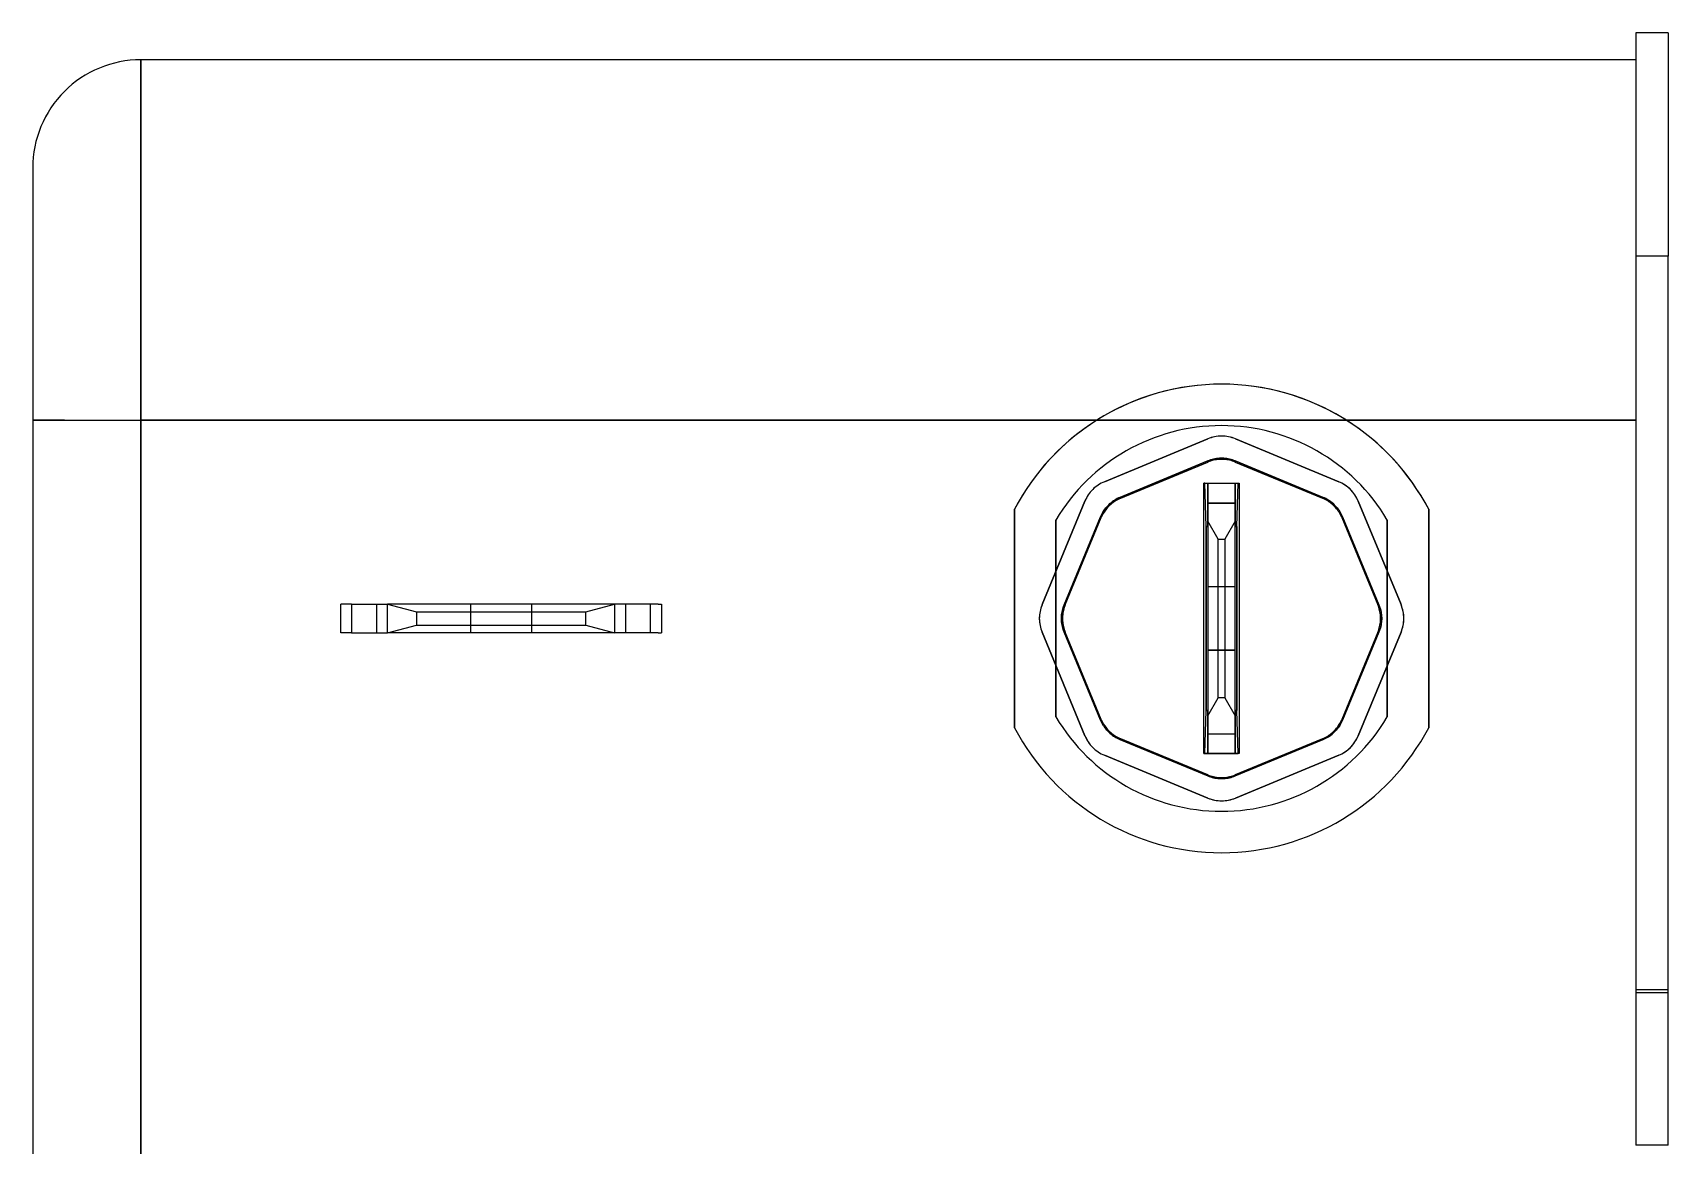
# Model space of a CAD drawing. Header units: millimetres. Extents: x -71.2 to -25.8, y 6.1 to 63.6.
# Drawn here: x -71.19 to -25.79, y 32.73 to 63.6 of the extents above; entities that cross this region are included whole.
import ezdxf

# ---------------------------------------------------------------- set-up
doc = ezdxf.new("R2010")
doc.units = ezdxf.units.MM
doc.layers.add('MAIN-1', color=7, linetype='Continuous')
doc.layers.add('MAIN-2', color=7, linetype='Continuous')

msp = doc.modelspace()

# ---------------------------------------------------------------- linework, layer by layer
at = {"layer": 'MAIN-1'}
for p, q in [((-26.693, 63.595), (-26.693, 57.393)), ((-26.693, 63.595), (-26.693, 63.595)), ((-25.793, 63.595), (-26.693, 63.595)), ((-25.793, 63.595), (-26.693, 63.595)), ((-25.793, 63.595), (-25.793, 63.595)), ((-25.793, 63.595), (-25.793, 57.393)), ((-68.193, 59.916), (-68.193, 62.845)), ((-26.693, 62.845), (-68.193, 62.845)), ((-71.193, 59.845), (-71.193, 52.845)), ((-68.193, 52.845), (-68.193, 59.916)), ((-26.693, 57.393), (-26.693, 36.96)), ((-25.793, 57.393), (-26.693, 57.393)), ((-25.793, 36.96), (-25.793, 57.393)), ((-70.315, 52.845), (-71.193, 52.845)), ((-71.193, 52.845), (-71.193, 16.845)), ((-70.315, 52.845), (-68.193, 52.845)), ((-68.193, 16.845), (-68.193, 52.845)), ((-68.193, 52.845), (-41.658, 52.845)), ((-34.729, 52.845), (-26.693, 52.845)), ((-38.683, 51.095), (-38.573, 51.095)), ((-38.683, 43.595), (-38.683, 51.095)), ((-38.619, 49.895), (-38.658, 51.095)), ((-38.573, 51.095), (-38.573, 50.545)), ((-38.573, 51.095), (-37.813, 51.095)), ((-37.813, 50.545), (-37.813, 51.095)), ((-37.813, 51.095), (-37.703, 51.095)), ((-37.768, 49.895), (-37.729, 51.095)), ((-37.703, 51.095), (-37.703, 43.595)), ((-38.573, 50.545), (-38.573, 50.045)), ((-37.813, 50.545), (-38.573, 50.545)), ((-37.813, 50.045), (-37.813, 50.545)), ((-43.943, 44.314), (-43.943, 50.376)), ((-42.793, 44.613), (-42.793, 50.077)), ((-38.573, 50.045), (-38.573, 44.645)), ((-38.285, 49.545), (-38.573, 50.045)), ((-37.813, 50.045), (-38.102, 49.545)), ((-37.813, 44.645), (-37.813, 50.045)), ((-33.593, 50.077), (-33.593, 44.613)), ((-32.443, 50.376), (-32.443, 44.314)), ((-38.573, 49.895), (-38.619, 49.895)), ((-38.619, 49.895), (-38.619, 44.795)), ((-38.285, 45.145), (-38.285, 49.545)), ((-38.285, 49.545), (-38.102, 49.545)), ((-38.102, 49.545), (-38.102, 45.145)), ((-37.768, 49.895), (-37.813, 49.895)), ((-37.768, 44.795), (-37.768, 49.895)), ((-62.343, 47.745), (-62.643, 47.745)), ((-62.643, 46.945), (-62.643, 47.745)), ((-62.343, 47.745), (-61.643, 47.745)), ((-62.343, 47.745), (-62.343, 46.945)), ((-61.643, 47.745), (-61.343, 47.745)), ((-61.643, 46.945), (-61.643, 47.745)), ((-55.043, 47.745), (-61.343, 47.745)), ((-61.343, 47.745), (-60.543, 47.531)), ((-61.343, 46.945), (-61.343, 47.745)), ((-55.843, 47.531), (-55.043, 47.745)), ((-54.956, 47.745), (-55.043, 47.745)), ((-55.043, 47.745), (-55.043, 46.945)), ((-54.743, 47.745), (-54.956, 47.745)), ((-54.743, 47.745), (-54.743, 46.945)), ((-54.043, 47.745), (-54.743, 47.745)), ((-53.831, 47.745), (-54.043, 47.745)), ((-54.043, 46.945), (-54.043, 47.745)), ((-53.831, 47.745), (-53.743, 47.745)), ((-53.743, 47.745), (-53.743, 46.945)), ((-60.543, 47.531), (-55.843, 47.531)), ((-60.543, 47.531), (-60.543, 47.159)), ((-55.843, 47.159), (-55.843, 47.531)), ((-62.343, 46.945), (-62.643, 46.945)), ((-62.343, 46.945), (-61.643, 46.945)), ((-61.643, 46.945), (-61.343, 46.945)), ((-61.343, 46.945), (-60.543, 47.159)), ((-55.043, 46.945), (-61.343, 46.945)), ((-60.543, 47.159), (-55.843, 47.159)), ((-55.843, 47.159), (-55.043, 46.945)), ((-54.956, 46.945), (-55.043, 46.945)), ((-54.743, 46.945), (-54.956, 46.945)), ((-54.043, 46.945), (-54.743, 46.945)), ((-53.831, 46.945), (-54.043, 46.945)), ((-53.831, 46.945), (-53.743, 46.945)), ((-38.573, 44.645), (-38.285, 45.145)), ((-38.102, 45.145), (-38.285, 45.145)), ((-38.102, 45.145), (-37.813, 44.645)), ((-38.658, 43.595), (-38.619, 44.795)), ((-38.619, 44.795), (-38.573, 44.795)), ((-38.573, 44.645), (-38.573, 44.145)), ((-37.813, 44.795), (-37.768, 44.795)), ((-37.813, 44.145), (-37.813, 44.645)), ((-37.729, 43.595), (-37.768, 44.795)), ((-38.573, 44.145), (-38.573, 43.595)), ((-38.573, 44.145), (-37.813, 44.145)), ((-37.813, 43.595), (-37.813, 44.145)), ((-38.573, 43.595), (-38.683, 43.595)), ((-38.573, 43.595), (-37.813, 43.595)), ((-37.703, 43.595), (-37.813, 43.595)), ((-26.693, 36.96), (-26.693, 32.73)), ((-25.793, 36.96), (-26.693, 36.96)), ((-25.793, 32.73), (-25.793, 36.96))]:
    msp.add_line(p, q, dxfattribs=at)
for centre, radius, start, end in [((-68.193, 59.845), 3, 90, 135), ((-68.193, 59.845), 3, 135, 180), ((-38.193, 47.345), 6.5, 27.7958, 152.2042), ((-38.193, 47.345), 5.35, 30.7044, 149.2956), ((-38.193, 47.345), 5.35, 210.7044, 329.2956), ((-38.193, 47.345), 6.5, 207.7958, 332.2042)]:
    msp.add_arc(centre, radius, start, end, dxfattribs=at)
at = {"layer": 'MAIN-2'}
for p, q in [((-26.693, 63.595), (-26.693, 63.595)), ((-25.793, 63.595), (-25.793, 63.595)), ((-68.193, 62.845), (-68.193, 62.845)), ((-68.193, 62.845), (-68.193, 59.916)), ((-26.693, 62.845), (-26.693, 62.845)), ((-71.193, 59.845), (-71.193, 59.845)), ((-68.193, 59.916), (-68.193, 52.845)), ((-25.793, 57.393), (-26.693, 57.393)), ((-71.193, 52.845), (-70.315, 52.845)), ((-70.315, 52.845), (-68.193, 52.845)), ((-68.193, 52.845), (-68.193, 16.845)), ((-41.658, 52.845), (-68.193, 52.845)), ((-34.729, 52.845), (-41.658, 52.845)), ((-41.658, 52.845), (-34.729, 52.845)), ((-26.693, 52.845), (-34.729, 52.845)), ((-38.576, 52.328), (-41.446, 51.139)), ((-41.446, 51.139), (-38.576, 52.328)), ((-38.576, 52.328), (-38.576, 52.328)), ((-38.576, 52.328), (-38.576, 52.328)), ((-34.941, 51.139), (-37.811, 52.328)), ((-37.811, 52.328), (-37.811, 52.328)), ((-37.811, 52.328), (-34.941, 51.139)), ((-37.811, 52.328), (-37.811, 52.328)), ((-38.458, 51.754), (-38.418, 51.764)), ((-38.418, 51.764), (-38.458, 51.754)), ((-38.418, 51.764), (-38.378, 51.773)), ((-38.378, 51.773), (-38.418, 51.764)), ((-38.378, 51.773), (-38.337, 51.779)), ((-38.337, 51.779), (-38.378, 51.773)), ((-38.337, 51.779), (-38.296, 51.784)), ((-38.296, 51.784), (-38.337, 51.779)), ((-38.296, 51.784), (-38.255, 51.788)), ((-38.255, 51.788), (-38.296, 51.784)), ((-38.255, 51.757), (-38.296, 51.753)), ((-38.255, 51.757), (-38.296, 51.753)), ((-38.255, 51.788), (-38.214, 51.789)), ((-38.214, 51.789), (-38.255, 51.788)), ((-38.214, 51.758), (-38.255, 51.757)), ((-38.214, 51.758), (-38.255, 51.757)), ((-38.214, 51.789), (-38.173, 51.789)), ((-38.173, 51.789), (-38.214, 51.789)), ((-38.173, 51.758), (-38.214, 51.758)), ((-38.173, 51.758), (-38.214, 51.758)), ((-38.173, 51.789), (-38.132, 51.788)), ((-38.132, 51.788), (-38.173, 51.789)), ((-38.132, 51.757), (-38.173, 51.758)), ((-38.132, 51.757), (-38.173, 51.758)), ((-38.132, 51.788), (-38.09, 51.784)), ((-38.091, 51.784), (-38.132, 51.788)), ((-38.091, 51.753), (-38.132, 51.757)), ((-38.091, 51.753), (-38.132, 51.757)), ((-38.05, 51.779), (-38.091, 51.784)), ((-38.09, 51.784), (-38.05, 51.779)), ((-38.05, 51.779), (-38.009, 51.773)), ((-38.009, 51.773), (-38.05, 51.779)), ((-38.009, 51.773), (-37.969, 51.764)), ((-37.969, 51.764), (-38.009, 51.773)), ((-37.969, 51.764), (-37.929, 51.754)), ((-37.929, 51.754), (-37.969, 51.764)), ((-41.013, 50.704), (-38.575, 51.714)), ((-38.575, 51.714), (-41.013, 50.704)), ((-40.993, 50.682), (-38.574, 51.684)), ((-40.993, 50.682), (-38.574, 51.684)), ((-38.575, 51.714), (-38.536, 51.729)), ((-38.536, 51.729), (-38.575, 51.714)), ((-38.575, 51.714), (-38.574, 51.684)), ((-38.575, 51.714), (-38.574, 51.684)), ((-38.535, 51.699), (-38.574, 51.684)), ((-38.535, 51.699), (-38.574, 51.684)), ((-38.536, 51.729), (-38.497, 51.743)), ((-38.497, 51.743), (-38.536, 51.729)), ((-38.497, 51.712), (-38.535, 51.699)), ((-38.497, 51.712), (-38.535, 51.699)), ((-38.497, 51.743), (-38.458, 51.754)), ((-38.458, 51.754), (-38.497, 51.743)), ((-38.457, 51.724), (-38.497, 51.712)), ((-38.457, 51.724), (-38.497, 51.712)), ((-38.417, 51.734), (-38.457, 51.724)), ((-38.417, 51.734), (-38.457, 51.724)), ((-38.377, 51.742), (-38.417, 51.734)), ((-38.377, 51.742), (-38.417, 51.734)), ((-38.337, 51.749), (-38.377, 51.742)), ((-38.337, 51.749), (-38.377, 51.742)), ((-38.296, 51.753), (-38.337, 51.749)), ((-38.296, 51.753), (-38.337, 51.749)), ((-38.05, 51.749), (-38.091, 51.753)), ((-38.05, 51.749), (-38.091, 51.753)), ((-38.01, 51.742), (-38.05, 51.749)), ((-38.01, 51.742), (-38.05, 51.749)), ((-37.969, 51.734), (-38.01, 51.742)), ((-37.969, 51.734), (-38.01, 51.742)), ((-37.93, 51.724), (-37.969, 51.734)), ((-37.93, 51.724), (-37.969, 51.734)), ((-37.89, 51.712), (-37.93, 51.724)), ((-37.89, 51.712), (-37.93, 51.724)), ((-37.929, 51.754), (-37.889, 51.743)), ((-37.889, 51.743), (-37.929, 51.754)), ((-37.851, 51.699), (-37.89, 51.712)), ((-37.851, 51.699), (-37.89, 51.712)), ((-37.889, 51.743), (-37.85, 51.729)), ((-37.85, 51.729), (-37.889, 51.743)), ((-37.813, 51.684), (-37.851, 51.699)), ((-37.813, 51.684), (-37.851, 51.699)), ((-37.85, 51.729), (-37.812, 51.714)), ((-37.812, 51.714), (-37.85, 51.729)), ((-37.813, 51.684), (-37.812, 51.714)), ((-37.813, 51.684), (-37.812, 51.714)), ((-37.813, 51.684), (-35.394, 50.682)), ((-37.813, 51.684), (-35.394, 50.682)), ((-37.812, 51.714), (-35.373, 50.704)), ((-35.373, 50.704), (-37.812, 51.714)), ((-41.446, 51.139), (-41.446, 51.139)), ((-41.446, 51.139), (-41.446, 51.139)), ((-38.658, 51.095), (-38.683, 51.095)), ((-38.683, 43.595), (-38.683, 51.095)), ((-38.619, 49.895), (-38.658, 51.095)), ((-38.658, 51.095), (-38.573, 51.095)), ((-38.573, 49.895), (-38.573, 51.095)), ((-38.573, 51.095), (-38.573, 51.095)), ((-38.573, 51.095), (-38.573, 51.095)), ((-38.573, 51.095), (-37.813, 51.095)), ((-38.573, 51.095), (-38.573, 51.095)), ((-38.573, 51.095), (-38.573, 51.095)), ((-37.813, 51.095), (-37.813, 49.895)), ((-37.813, 51.095), (-37.729, 51.095)), ((-37.813, 51.095), (-37.813, 51.095)), ((-37.813, 51.095), (-37.813, 51.095)), ((-37.813, 51.095), (-37.813, 51.095)), ((-37.813, 51.095), (-37.813, 51.095)), ((-37.768, 49.895), (-37.729, 51.095)), ((-37.729, 51.095), (-37.703, 51.095)), ((-37.703, 51.095), (-37.703, 43.595)), ((-34.941, 51.139), (-34.941, 51.139)), ((-34.941, 51.139), (-34.941, 51.139)), ((-41.987, 50.598), (-43.176, 47.728)), ((-43.176, 47.728), (-41.987, 50.598)), ((-41.987, 50.598), (-41.987, 50.598)), ((-41.987, 50.598), (-41.987, 50.598)), ((-41.431, 50.379), (-41.405, 50.411)), ((-41.405, 50.411), (-41.431, 50.379)), ((-41.405, 50.411), (-41.379, 50.443)), ((-41.379, 50.443), (-41.405, 50.411)), ((-41.357, 50.421), (-41.383, 50.39)), ((-41.357, 50.421), (-41.383, 50.39)), ((-41.379, 50.443), (-41.351, 50.473)), ((-41.351, 50.473), (-41.379, 50.443)), ((-41.329, 50.451), (-41.357, 50.421)), ((-41.329, 50.451), (-41.357, 50.421)), ((-41.351, 50.473), (-41.321, 50.502)), ((-41.321, 50.502), (-41.351, 50.473)), ((-41.3, 50.48), (-41.329, 50.451)), ((-41.3, 50.48), (-41.329, 50.451)), ((-41.321, 50.502), (-41.291, 50.53)), ((-41.291, 50.53), (-41.321, 50.502)), ((-41.27, 50.508), (-41.3, 50.48)), ((-41.27, 50.508), (-41.3, 50.48)), ((-41.291, 50.53), (-41.26, 50.557)), ((-41.26, 50.557), (-41.291, 50.53)), ((-41.238, 50.535), (-41.27, 50.508)), ((-41.238, 50.535), (-41.27, 50.508)), ((-41.26, 50.557), (-41.227, 50.582)), ((-41.227, 50.582), (-41.26, 50.557)), ((-41.206, 50.56), (-41.238, 50.535)), ((-41.206, 50.56), (-41.238, 50.535)), ((-41.227, 50.582), (-41.194, 50.606)), ((-41.194, 50.606), (-41.227, 50.582)), ((-41.173, 50.584), (-41.206, 50.56)), ((-41.173, 50.584), (-41.206, 50.56)), ((-41.194, 50.606), (-41.16, 50.629)), ((-41.16, 50.629), (-41.194, 50.606)), ((-41.138, 50.607), (-41.173, 50.584)), ((-41.138, 50.607), (-41.173, 50.584)), ((-41.16, 50.629), (-41.124, 50.65)), ((-41.124, 50.65), (-41.16, 50.629)), ((-41.103, 50.628), (-41.138, 50.607)), ((-41.103, 50.628), (-41.138, 50.607)), ((-41.124, 50.65), (-41.088, 50.67)), ((-41.088, 50.67), (-41.124, 50.65)), ((-41.067, 50.647), (-41.103, 50.628)), ((-41.067, 50.647), (-41.103, 50.628)), ((-41.088, 50.67), (-41.051, 50.688)), ((-41.051, 50.688), (-41.088, 50.67)), ((-41.03, 50.665), (-41.067, 50.647)), ((-41.03, 50.665), (-41.067, 50.647)), ((-41.051, 50.688), (-41.013, 50.704)), ((-41.013, 50.704), (-41.051, 50.688)), ((-40.993, 50.682), (-41.03, 50.665)), ((-40.993, 50.682), (-41.03, 50.665)), ((-40.993, 50.682), (-41.013, 50.704)), ((-40.993, 50.682), (-41.013, 50.704)), ((-38.573, 50.545), (-38.573, 50.545)), ((-38.573, 50.545), (-37.813, 50.545)), ((-38.573, 50.545), (-38.573, 50.545)), ((-37.813, 50.545), (-37.813, 50.545)), ((-37.813, 50.545), (-37.813, 50.545)), ((-35.373, 50.704), (-35.394, 50.682)), ((-35.373, 50.704), (-35.394, 50.682)), ((-35.357, 50.665), (-35.394, 50.682)), ((-35.357, 50.665), (-35.394, 50.682)), ((-35.373, 50.704), (-35.336, 50.688)), ((-35.336, 50.688), (-35.373, 50.704)), ((-35.32, 50.647), (-35.357, 50.665)), ((-35.32, 50.647), (-35.357, 50.665)), ((-35.336, 50.688), (-35.299, 50.67)), ((-35.299, 50.67), (-35.336, 50.688)), ((-35.284, 50.628), (-35.32, 50.647)), ((-35.284, 50.628), (-35.32, 50.647)), ((-35.299, 50.67), (-35.263, 50.65)), ((-35.263, 50.65), (-35.299, 50.67)), ((-35.248, 50.607), (-35.284, 50.628)), ((-35.248, 50.607), (-35.284, 50.628)), ((-35.227, 50.629), (-35.263, 50.65)), ((-35.263, 50.65), (-35.227, 50.629)), ((-35.214, 50.584), (-35.248, 50.607)), ((-35.214, 50.584), (-35.248, 50.607)), ((-35.227, 50.629), (-35.193, 50.606)), ((-35.193, 50.606), (-35.227, 50.629)), ((-35.181, 50.56), (-35.214, 50.584)), ((-35.181, 50.56), (-35.214, 50.584)), ((-35.193, 50.606), (-35.16, 50.582)), ((-35.16, 50.582), (-35.193, 50.606)), ((-35.149, 50.535), (-35.181, 50.56)), ((-35.149, 50.535), (-35.181, 50.56)), ((-35.16, 50.582), (-35.127, 50.557)), ((-35.127, 50.557), (-35.16, 50.582)), ((-35.117, 50.508), (-35.149, 50.535)), ((-35.117, 50.508), (-35.149, 50.535)), ((-35.127, 50.557), (-35.096, 50.53)), ((-35.096, 50.53), (-35.127, 50.557)), ((-35.087, 50.48), (-35.117, 50.508)), ((-35.087, 50.48), (-35.117, 50.508)), ((-35.096, 50.53), (-35.065, 50.502)), ((-35.065, 50.502), (-35.096, 50.53)), ((-35.058, 50.451), (-35.087, 50.48)), ((-35.058, 50.451), (-35.087, 50.48)), ((-35.065, 50.502), (-35.036, 50.473)), ((-35.036, 50.473), (-35.065, 50.502)), ((-35.03, 50.421), (-35.058, 50.451)), ((-35.03, 50.421), (-35.058, 50.451)), ((-35.036, 50.473), (-35.008, 50.443)), ((-35.008, 50.443), (-35.036, 50.473)), ((-35.004, 50.39), (-35.03, 50.421)), ((-35.004, 50.39), (-35.03, 50.421)), ((-35.008, 50.443), (-34.982, 50.411)), ((-34.982, 50.411), (-35.008, 50.443)), ((-34.982, 50.411), (-34.956, 50.379)), ((-34.956, 50.379), (-34.982, 50.411)), ((-33.211, 47.728), (-34.399, 50.598)), ((-34.399, 50.598), (-34.399, 50.598)), ((-34.399, 50.598), (-33.211, 47.728)), ((-34.399, 50.598), (-34.399, 50.598)), ((-43.943, 50.376), (-43.943, 50.376)), ((-43.943, 50.376), (-43.943, 44.314)), ((-43.943, 50.376), (-43.943, 50.376)), ((-42.793, 50.077), (-42.793, 44.613)), ((-42.793, 50.077), (-42.793, 50.077)), ((-42.793, 50.077), (-42.793, 50.077)), ((-42.563, 47.726), (-41.553, 50.165)), ((-41.553, 50.165), (-42.563, 47.726)), ((-42.532, 47.725), (-41.531, 50.144)), ((-42.532, 47.725), (-41.531, 50.144)), ((-41.553, 50.165), (-41.536, 50.203)), ((-41.536, 50.203), (-41.553, 50.165)), ((-41.553, 50.165), (-41.531, 50.144)), ((-41.553, 50.165), (-41.531, 50.144)), ((-41.536, 50.203), (-41.518, 50.24)), ((-41.518, 50.24), (-41.536, 50.203)), ((-41.514, 50.182), (-41.531, 50.144)), ((-41.514, 50.182), (-41.531, 50.144)), ((-41.518, 50.24), (-41.498, 50.276)), ((-41.498, 50.276), (-41.518, 50.24)), ((-41.496, 50.219), (-41.514, 50.182)), ((-41.496, 50.219), (-41.514, 50.182)), ((-41.498, 50.276), (-41.477, 50.311)), ((-41.477, 50.311), (-41.498, 50.276)), ((-41.476, 50.255), (-41.496, 50.219)), ((-41.476, 50.255), (-41.496, 50.219)), ((-41.477, 50.311), (-41.455, 50.345)), ((-41.455, 50.345), (-41.477, 50.311)), ((-41.455, 50.29), (-41.476, 50.255)), ((-41.455, 50.29), (-41.476, 50.255)), ((-41.455, 50.345), (-41.431, 50.379)), ((-41.431, 50.379), (-41.455, 50.345)), ((-41.433, 50.324), (-41.455, 50.29)), ((-41.433, 50.324), (-41.455, 50.29)), ((-41.409, 50.357), (-41.433, 50.324)), ((-41.409, 50.357), (-41.433, 50.324)), ((-41.383, 50.39), (-41.409, 50.357)), ((-41.383, 50.39), (-41.409, 50.357)), ((-38.285, 49.545), (-38.573, 50.045)), ((-37.813, 50.045), (-38.102, 49.545)), ((-34.978, 50.357), (-35.004, 50.39)), ((-34.978, 50.357), (-35.004, 50.39)), ((-34.954, 50.324), (-34.978, 50.357)), ((-34.954, 50.324), (-34.978, 50.357)), ((-34.956, 50.379), (-34.932, 50.345)), ((-34.932, 50.345), (-34.956, 50.379)), ((-34.932, 50.29), (-34.954, 50.324)), ((-34.932, 50.29), (-34.954, 50.324)), ((-34.932, 50.345), (-34.91, 50.311)), ((-34.91, 50.311), (-34.932, 50.345)), ((-34.911, 50.255), (-34.932, 50.29)), ((-34.911, 50.255), (-34.932, 50.29)), ((-34.891, 50.219), (-34.911, 50.255)), ((-34.891, 50.219), (-34.911, 50.255)), ((-34.91, 50.311), (-34.888, 50.276)), ((-34.888, 50.276), (-34.91, 50.311)), ((-34.873, 50.182), (-34.891, 50.219)), ((-34.873, 50.182), (-34.891, 50.219)), ((-34.888, 50.276), (-34.869, 50.24)), ((-34.869, 50.24), (-34.888, 50.276)), ((-34.856, 50.144), (-34.873, 50.182)), ((-34.856, 50.144), (-34.873, 50.182)), ((-34.869, 50.24), (-34.851, 50.203)), ((-34.851, 50.203), (-34.869, 50.24)), ((-34.856, 50.144), (-34.834, 50.165)), ((-34.856, 50.144), (-34.834, 50.165)), ((-34.856, 50.144), (-33.854, 47.725)), ((-34.856, 50.144), (-33.854, 47.725)), ((-34.851, 50.203), (-34.834, 50.165)), ((-34.834, 50.165), (-34.851, 50.203)), ((-34.834, 50.165), (-33.824, 47.726)), ((-33.824, 47.726), (-34.834, 50.165)), ((-33.593, 44.613), (-33.593, 50.077)), ((-33.593, 50.077), (-33.593, 50.077)), ((-33.593, 50.077), (-33.593, 50.077)), ((-32.443, 50.376), (-32.443, 50.376)), ((-32.443, 44.314), (-32.443, 50.376)), ((-32.443, 50.376), (-32.443, 50.376)), ((-38.619, 49.895), (-38.573, 49.895)), ((-38.619, 44.795), (-38.619, 49.895)), ((-38.573, 49.895), (-38.573, 44.795)), ((-38.285, 45.145), (-38.285, 49.545)), ((-38.285, 49.545), (-38.102, 49.545)), ((-38.102, 49.545), (-38.102, 45.145)), ((-37.813, 49.895), (-37.768, 49.895)), ((-37.813, 44.795), (-37.813, 49.895)), ((-37.768, 49.895), (-37.768, 44.795)), ((-38.573, 48.22), (-38.573, 48.22)), ((-37.813, 48.22), (-38.573, 48.22)), ((-38.573, 48.22), (-38.573, 48.22)), ((-37.813, 48.22), (-38.573, 48.22)), ((-37.813, 48.22), (-37.813, 48.22)), ((-37.813, 48.22), (-37.813, 48.22)), ((-62.643, 47.745), (-62.643, 47.745)), ((-61.343, 47.745), (-61.343, 47.745)), ((-59.043, 47.745), (-59.043, 46.945)), ((-59.043, 47.745), (-59.043, 47.745)), ((-57.343, 47.745), (-57.343, 47.745)), ((-57.343, 46.945), (-57.343, 47.745)), ((-55.043, 47.745), (-55.043, 47.745)), ((-53.743, 47.745), (-53.743, 47.745)), ((-43.176, 47.728), (-43.176, 47.728)), ((-43.176, 47.728), (-43.176, 47.728)), ((-42.591, 47.649), (-42.578, 47.688)), ((-42.578, 47.688), (-42.591, 47.649)), ((-42.578, 47.688), (-42.563, 47.726)), ((-42.563, 47.726), (-42.578, 47.688)), ((-42.532, 47.725), (-42.563, 47.726)), ((-42.532, 47.725), (-42.563, 47.726)), ((-42.547, 47.687), (-42.561, 47.648)), ((-42.547, 47.687), (-42.561, 47.648)), ((-42.532, 47.725), (-42.547, 47.687)), ((-42.532, 47.725), (-42.547, 47.687)), ((-33.824, 47.726), (-33.854, 47.725)), ((-33.824, 47.726), (-33.854, 47.725)), ((-33.839, 47.687), (-33.854, 47.725)), ((-33.839, 47.687), (-33.854, 47.725)), ((-33.826, 47.648), (-33.839, 47.687)), ((-33.826, 47.648), (-33.839, 47.687)), ((-33.824, 47.726), (-33.809, 47.688)), ((-33.809, 47.688), (-33.824, 47.726)), ((-33.809, 47.688), (-33.796, 47.649)), ((-33.796, 47.649), (-33.809, 47.688)), ((-33.211, 47.728), (-33.211, 47.728)), ((-33.211, 47.728), (-33.211, 47.728)), ((-42.638, 47.366), (-42.636, 47.407)), ((-42.636, 47.407), (-42.638, 47.365)), ((-42.638, 47.324), (-42.638, 47.366)), ((-42.638, 47.365), (-42.638, 47.324)), ((-42.636, 47.283), (-42.638, 47.324)), ((-42.638, 47.324), (-42.636, 47.283)), ((-42.636, 47.407), (-42.633, 47.448)), ((-42.633, 47.448), (-42.636, 47.407)), ((-42.633, 47.242), (-42.636, 47.283)), ((-42.636, 47.283), (-42.633, 47.242)), ((-42.633, 47.448), (-42.628, 47.489)), ((-42.628, 47.489), (-42.633, 47.448)), ((-42.628, 47.201), (-42.633, 47.242)), ((-42.633, 47.242), (-42.628, 47.201)), ((-42.628, 47.489), (-42.621, 47.529)), ((-42.621, 47.529), (-42.628, 47.489)), ((-42.621, 47.529), (-42.613, 47.569)), ((-42.613, 47.569), (-42.621, 47.529)), ((-42.613, 47.569), (-42.603, 47.609)), ((-42.603, 47.609), (-42.613, 47.569)), ((-42.605, 47.407), (-42.607, 47.365)), ((-42.605, 47.407), (-42.607, 47.365)), ((-42.607, 47.365), (-42.607, 47.324)), ((-42.607, 47.365), (-42.607, 47.324)), ((-42.607, 47.324), (-42.605, 47.283)), ((-42.607, 47.324), (-42.605, 47.283)), ((-42.602, 47.447), (-42.605, 47.407)), ((-42.602, 47.447), (-42.605, 47.407)), ((-42.605, 47.283), (-42.602, 47.242)), ((-42.605, 47.283), (-42.602, 47.242)), ((-42.603, 47.609), (-42.591, 47.649)), ((-42.591, 47.649), (-42.603, 47.609)), ((-42.597, 47.488), (-42.602, 47.447)), ((-42.597, 47.488), (-42.602, 47.447)), ((-42.602, 47.242), (-42.597, 47.201)), ((-42.602, 47.242), (-42.597, 47.201)), ((-42.591, 47.529), (-42.597, 47.488)), ((-42.591, 47.529), (-42.597, 47.488)), ((-42.582, 47.569), (-42.591, 47.529)), ((-42.582, 47.569), (-42.591, 47.529)), ((-42.572, 47.609), (-42.582, 47.569)), ((-42.572, 47.609), (-42.582, 47.569)), ((-42.561, 47.648), (-42.572, 47.609)), ((-42.561, 47.648), (-42.572, 47.609)), ((-33.815, 47.609), (-33.826, 47.648)), ((-33.815, 47.609), (-33.826, 47.648)), ((-33.805, 47.569), (-33.815, 47.609)), ((-33.805, 47.569), (-33.815, 47.609)), ((-33.796, 47.529), (-33.805, 47.569)), ((-33.796, 47.529), (-33.805, 47.569)), ((-33.796, 47.649), (-33.784, 47.609)), ((-33.784, 47.609), (-33.796, 47.649)), ((-33.79, 47.488), (-33.796, 47.529)), ((-33.79, 47.488), (-33.796, 47.529)), ((-33.785, 47.448), (-33.79, 47.488)), ((-33.785, 47.448), (-33.79, 47.488)), ((-33.79, 47.202), (-33.785, 47.242)), ((-33.79, 47.202), (-33.785, 47.242)), ((-33.782, 47.407), (-33.785, 47.448)), ((-33.782, 47.407), (-33.785, 47.448)), ((-33.785, 47.242), (-33.782, 47.283)), ((-33.785, 47.242), (-33.782, 47.283)), ((-33.784, 47.609), (-33.774, 47.569)), ((-33.774, 47.569), (-33.784, 47.609)), ((-33.78, 47.365), (-33.782, 47.407)), ((-33.78, 47.365), (-33.782, 47.407)), ((-33.782, 47.283), (-33.78, 47.324)), ((-33.782, 47.283), (-33.78, 47.324)), ((-33.78, 47.324), (-33.78, 47.365)), ((-33.78, 47.324), (-33.78, 47.365)), ((-33.774, 47.569), (-33.766, 47.529)), ((-33.766, 47.529), (-33.774, 47.569)), ((-33.766, 47.529), (-33.759, 47.489)), ((-33.759, 47.489), (-33.766, 47.529)), ((-33.759, 47.489), (-33.754, 47.448)), ((-33.754, 47.448), (-33.759, 47.489)), ((-33.754, 47.242), (-33.759, 47.201)), ((-33.759, 47.201), (-33.754, 47.242)), ((-33.754, 47.448), (-33.751, 47.407)), ((-33.751, 47.407), (-33.754, 47.448)), ((-33.751, 47.283), (-33.754, 47.242)), ((-33.754, 47.242), (-33.751, 47.283)), ((-33.751, 47.407), (-33.749, 47.365)), ((-33.749, 47.366), (-33.751, 47.407)), ((-33.749, 47.324), (-33.751, 47.283)), ((-33.751, 47.283), (-33.749, 47.324)), ((-33.749, 47.324), (-33.749, 47.366)), ((-33.749, 47.365), (-33.749, 47.324)), ((-62.643, 46.945), (-62.643, 46.945)), ((-61.343, 46.945), (-61.343, 46.945)), ((-59.043, 46.945), (-59.043, 46.945)), ((-57.343, 46.945), (-57.343, 46.945)), ((-55.043, 46.945), (-55.043, 46.945)), ((-53.743, 46.945), (-53.743, 46.945)), ((-43.176, 46.962), (-43.176, 46.962)), ((-43.176, 46.962), (-41.987, 44.092)), ((-41.987, 44.092), (-43.176, 46.962)), ((-43.176, 46.962), (-43.176, 46.962)), ((-42.621, 47.161), (-42.628, 47.201)), ((-42.628, 47.201), (-42.621, 47.16)), ((-42.613, 47.12), (-42.621, 47.161)), ((-42.621, 47.16), (-42.613, 47.12)), ((-42.603, 47.08), (-42.613, 47.12)), ((-42.613, 47.12), (-42.603, 47.08)), ((-42.591, 47.041), (-42.603, 47.08)), ((-42.603, 47.08), (-42.591, 47.041)), ((-42.597, 47.201), (-42.591, 47.161)), ((-42.597, 47.201), (-42.591, 47.161)), ((-42.591, 47.161), (-42.582, 47.121)), ((-42.591, 47.161), (-42.582, 47.121)), ((-42.578, 47.002), (-42.591, 47.041)), ((-42.591, 47.041), (-42.578, 47.002)), ((-42.582, 47.121), (-42.572, 47.081)), ((-42.582, 47.121), (-42.572, 47.081)), ((-42.563, 46.963), (-42.578, 47.002)), ((-42.578, 47.002), (-42.563, 46.963)), ((-42.572, 47.081), (-42.561, 47.042)), ((-42.572, 47.081), (-42.561, 47.042)), ((-42.563, 46.963), (-42.532, 46.965)), ((-42.563, 46.963), (-42.532, 46.965)), ((-41.553, 44.525), (-42.563, 46.963)), ((-42.563, 46.963), (-41.553, 44.525)), ((-42.561, 47.042), (-42.547, 47.003)), ((-42.561, 47.042), (-42.547, 47.003)), ((-42.547, 47.003), (-42.532, 46.965)), ((-42.547, 47.003), (-42.532, 46.965)), ((-41.531, 44.546), (-42.532, 46.965)), ((-41.531, 44.546), (-42.532, 46.965)), ((-33.854, 46.965), (-34.856, 44.546)), ((-33.854, 46.965), (-34.856, 44.546)), ((-33.824, 46.963), (-34.834, 44.525)), ((-34.834, 44.525), (-33.824, 46.963)), ((-34.399, 44.092), (-33.211, 46.962)), ((-33.211, 46.962), (-34.399, 44.092)), ((-33.854, 46.965), (-33.839, 47.003)), ((-33.854, 46.965), (-33.839, 47.003)), ((-33.854, 46.965), (-33.824, 46.963)), ((-33.854, 46.965), (-33.824, 46.963)), ((-33.839, 47.003), (-33.826, 47.042)), ((-33.839, 47.003), (-33.826, 47.042)), ((-33.826, 47.042), (-33.815, 47.081)), ((-33.826, 47.042), (-33.815, 47.081)), ((-33.809, 47.002), (-33.824, 46.963)), ((-33.824, 46.963), (-33.809, 47.002)), ((-33.815, 47.081), (-33.805, 47.121)), ((-33.815, 47.081), (-33.805, 47.121)), ((-33.796, 47.041), (-33.809, 47.002)), ((-33.809, 47.002), (-33.796, 47.041)), ((-33.805, 47.121), (-33.796, 47.161)), ((-33.805, 47.121), (-33.796, 47.161)), ((-33.796, 47.161), (-33.79, 47.202)), ((-33.796, 47.161), (-33.79, 47.202)), ((-33.784, 47.08), (-33.796, 47.041)), ((-33.796, 47.041), (-33.784, 47.08)), ((-33.774, 47.12), (-33.784, 47.08)), ((-33.784, 47.08), (-33.774, 47.12)), ((-33.774, 47.12), (-33.766, 47.161)), ((-33.766, 47.16), (-33.774, 47.12)), ((-33.759, 47.201), (-33.766, 47.16)), ((-33.766, 47.161), (-33.759, 47.201)), ((-33.211, 46.962), (-33.211, 46.962)), ((-33.211, 46.962), (-33.211, 46.962)), ((-38.573, 46.47), (-38.573, 46.47)), ((-38.573, 46.47), (-37.813, 46.47)), ((-38.573, 46.47), (-38.573, 46.47)), ((-37.813, 46.47), (-38.573, 46.47)), ((-37.813, 46.47), (-37.813, 46.47)), ((-37.813, 46.47), (-37.813, 46.47)), ((-38.573, 44.645), (-38.285, 45.145)), ((-38.102, 45.145), (-38.285, 45.145)), ((-38.102, 45.145), (-37.813, 44.645)), ((-42.793, 44.613), (-42.793, 44.613)), ((-42.793, 44.613), (-42.793, 44.613)), ((-41.531, 44.546), (-41.553, 44.525)), ((-41.531, 44.546), (-41.553, 44.525)), ((-41.536, 44.487), (-41.553, 44.525)), ((-41.553, 44.525), (-41.536, 44.487)), ((-41.531, 44.546), (-41.514, 44.508)), ((-41.531, 44.546), (-41.514, 44.508)), ((-41.514, 44.508), (-41.496, 44.471)), ((-41.514, 44.508), (-41.496, 44.471)), ((-38.658, 43.595), (-38.619, 44.795)), ((-38.573, 44.795), (-38.619, 44.795)), ((-38.573, 43.595), (-38.573, 44.795)), ((-37.813, 44.795), (-37.813, 43.595)), ((-37.768, 44.795), (-37.813, 44.795)), ((-37.813, 44.795), (-37.813, 44.795)), ((-37.729, 43.595), (-37.768, 44.795)), ((-34.891, 44.471), (-34.873, 44.508)), ((-34.891, 44.471), (-34.873, 44.508)), ((-34.873, 44.508), (-34.856, 44.546)), ((-34.873, 44.508), (-34.856, 44.546)), ((-34.834, 44.525), (-34.856, 44.546)), ((-34.834, 44.525), (-34.856, 44.546)), ((-34.834, 44.525), (-34.851, 44.487)), ((-34.851, 44.487), (-34.834, 44.525)), ((-33.593, 44.613), (-33.593, 44.613)), ((-33.593, 44.613), (-33.593, 44.613)), ((-43.943, 44.314), (-43.943, 44.314)), ((-43.943, 44.314), (-43.943, 44.314)), ((-41.987, 44.092), (-41.987, 44.092)), ((-41.987, 44.092), (-41.987, 44.092)), ((-41.518, 44.45), (-41.536, 44.487)), ((-41.536, 44.487), (-41.518, 44.45)), ((-41.498, 44.414), (-41.518, 44.45)), ((-41.518, 44.45), (-41.498, 44.414)), ((-41.477, 44.379), (-41.498, 44.414)), ((-41.498, 44.414), (-41.477, 44.379)), ((-41.496, 44.471), (-41.476, 44.435)), ((-41.496, 44.471), (-41.476, 44.435)), ((-41.455, 44.344), (-41.477, 44.379)), ((-41.477, 44.379), (-41.455, 44.344)), ((-41.476, 44.435), (-41.455, 44.4)), ((-41.476, 44.435), (-41.455, 44.4)), ((-41.455, 44.4), (-41.433, 44.366)), ((-41.455, 44.4), (-41.433, 44.366)), ((-41.431, 44.311), (-41.455, 44.344)), ((-41.455, 44.344), (-41.431, 44.311)), ((-41.433, 44.366), (-41.409, 44.332)), ((-41.433, 44.366), (-41.409, 44.332)), ((-41.405, 44.279), (-41.431, 44.311)), ((-41.431, 44.311), (-41.405, 44.279)), ((-41.409, 44.332), (-41.383, 44.3)), ((-41.409, 44.332), (-41.383, 44.3)), ((-41.379, 44.247), (-41.405, 44.279)), ((-41.405, 44.279), (-41.379, 44.247)), ((-41.383, 44.3), (-41.357, 44.269)), ((-41.383, 44.3), (-41.357, 44.269)), ((-41.351, 44.217), (-41.379, 44.247)), ((-41.379, 44.247), (-41.351, 44.217)), ((-41.357, 44.269), (-41.329, 44.239)), ((-41.357, 44.269), (-41.329, 44.239)), ((-41.321, 44.188), (-41.351, 44.217)), ((-41.351, 44.217), (-41.321, 44.188)), ((-41.329, 44.239), (-41.3, 44.209)), ((-41.329, 44.239), (-41.3, 44.209)), ((-41.291, 44.16), (-41.321, 44.188)), ((-41.321, 44.188), (-41.291, 44.16)), ((-41.3, 44.209), (-41.27, 44.182)), ((-41.3, 44.209), (-41.27, 44.182)), ((-41.26, 44.133), (-41.291, 44.16)), ((-41.291, 44.16), (-41.26, 44.133)), ((-41.27, 44.182), (-41.238, 44.155)), ((-41.27, 44.182), (-41.238, 44.155)), ((-41.227, 44.108), (-41.26, 44.133)), ((-41.26, 44.133), (-41.227, 44.108)), ((-41.238, 44.155), (-41.206, 44.13)), ((-41.238, 44.155), (-41.206, 44.13)), ((-41.194, 44.084), (-41.227, 44.108)), ((-41.227, 44.108), (-41.194, 44.084)), ((-41.206, 44.13), (-41.173, 44.106)), ((-41.206, 44.13), (-41.173, 44.106)), ((-41.16, 44.061), (-41.194, 44.084)), ((-41.194, 44.084), (-41.16, 44.061)), ((-41.173, 44.106), (-41.138, 44.083)), ((-41.173, 44.106), (-41.138, 44.083)), ((-41.124, 44.04), (-41.16, 44.061)), ((-41.16, 44.061), (-41.124, 44.04)), ((-41.138, 44.083), (-41.103, 44.062)), ((-41.138, 44.083), (-41.103, 44.062)), ((-41.088, 44.02), (-41.124, 44.04)), ((-41.124, 44.04), (-41.088, 44.02)), ((-41.103, 44.062), (-41.067, 44.042)), ((-41.103, 44.062), (-41.067, 44.042)), ((-41.067, 44.042), (-41.03, 44.024)), ((-41.067, 44.042), (-41.03, 44.024)), ((-38.573, 44.145), (-38.573, 44.145)), ((-38.573, 44.145), (-37.813, 44.145)), ((-38.573, 44.145), (-38.573, 44.145)), ((-37.813, 44.145), (-37.813, 44.145)), ((-37.813, 44.145), (-37.813, 44.145)), ((-35.357, 44.024), (-35.32, 44.042)), ((-35.357, 44.024), (-35.32, 44.042)), ((-35.32, 44.042), (-35.284, 44.062)), ((-35.32, 44.042), (-35.284, 44.062)), ((-35.263, 44.04), (-35.299, 44.02)), ((-35.299, 44.02), (-35.263, 44.04)), ((-35.284, 44.062), (-35.248, 44.083)), ((-35.284, 44.062), (-35.248, 44.083)), ((-35.227, 44.061), (-35.263, 44.04)), ((-35.263, 44.04), (-35.227, 44.061)), ((-35.248, 44.083), (-35.214, 44.106)), ((-35.248, 44.083), (-35.214, 44.106)), ((-35.193, 44.084), (-35.227, 44.061)), ((-35.227, 44.061), (-35.193, 44.084)), ((-35.214, 44.106), (-35.181, 44.13)), ((-35.214, 44.106), (-35.181, 44.13)), ((-35.16, 44.108), (-35.193, 44.084)), ((-35.193, 44.084), (-35.16, 44.108)), ((-35.181, 44.13), (-35.149, 44.155)), ((-35.181, 44.13), (-35.149, 44.155)), ((-35.127, 44.133), (-35.16, 44.108)), ((-35.16, 44.108), (-35.127, 44.133)), ((-35.149, 44.155), (-35.117, 44.182)), ((-35.149, 44.155), (-35.117, 44.182)), ((-35.096, 44.16), (-35.127, 44.133)), ((-35.127, 44.133), (-35.096, 44.16)), ((-35.117, 44.182), (-35.087, 44.209)), ((-35.117, 44.182), (-35.087, 44.209)), ((-35.065, 44.188), (-35.096, 44.16)), ((-35.096, 44.16), (-35.065, 44.188)), ((-35.087, 44.209), (-35.058, 44.239)), ((-35.087, 44.209), (-35.058, 44.239)), ((-35.036, 44.217), (-35.065, 44.188)), ((-35.065, 44.188), (-35.036, 44.217)), ((-35.058, 44.239), (-35.03, 44.269)), ((-35.058, 44.239), (-35.03, 44.269)), ((-35.008, 44.247), (-35.036, 44.217)), ((-35.036, 44.217), (-35.008, 44.247)), ((-35.03, 44.269), (-35.003, 44.3)), ((-35.03, 44.269), (-35.003, 44.3)), ((-34.982, 44.279), (-35.008, 44.247)), ((-35.008, 44.247), (-34.982, 44.279)), ((-35.003, 44.3), (-34.978, 44.332)), ((-35.003, 44.3), (-34.978, 44.332)), ((-34.956, 44.311), (-34.982, 44.279)), ((-34.982, 44.279), (-34.956, 44.311)), ((-34.978, 44.332), (-34.954, 44.366)), ((-34.978, 44.332), (-34.954, 44.366)), ((-34.932, 44.344), (-34.956, 44.311)), ((-34.956, 44.311), (-34.932, 44.344)), ((-34.954, 44.366), (-34.932, 44.4)), ((-34.954, 44.366), (-34.932, 44.4)), ((-34.932, 44.4), (-34.911, 44.435)), ((-34.932, 44.4), (-34.911, 44.435)), ((-34.91, 44.379), (-34.932, 44.344)), ((-34.932, 44.344), (-34.91, 44.379)), ((-34.911, 44.435), (-34.891, 44.471)), ((-34.911, 44.435), (-34.891, 44.471)), ((-34.888, 44.414), (-34.91, 44.379)), ((-34.91, 44.379), (-34.888, 44.414)), ((-34.869, 44.45), (-34.888, 44.414)), ((-34.888, 44.414), (-34.869, 44.45)), ((-34.851, 44.487), (-34.869, 44.45)), ((-34.869, 44.45), (-34.851, 44.487)), ((-34.399, 44.092), (-34.399, 44.092)), ((-34.399, 44.092), (-34.399, 44.092)), ((-32.443, 44.314), (-32.443, 44.314)), ((-32.443, 44.314), (-32.443, 44.314)), ((-41.051, 44.002), (-41.088, 44.02)), ((-41.088, 44.02), (-41.051, 44.002)), ((-41.013, 43.985), (-41.051, 44.002)), ((-41.051, 44.002), (-41.013, 43.985)), ((-41.03, 44.024), (-40.993, 44.008)), ((-41.03, 44.024), (-40.993, 44.008)), ((-41.013, 43.985), (-40.993, 44.008)), ((-41.013, 43.985), (-40.993, 44.008)), ((-38.575, 42.975), (-41.013, 43.985)), ((-41.013, 43.985), (-38.575, 42.975)), ((-38.574, 43.006), (-40.993, 44.008)), ((-38.574, 43.006), (-40.993, 44.008)), ((-38.683, 43.595), (-38.658, 43.595)), ((-38.658, 43.595), (-38.573, 43.595)), ((-38.573, 43.595), (-38.573, 43.595)), ((-38.573, 43.595), (-38.573, 43.595)), ((-37.813, 43.595), (-38.573, 43.595)), ((-38.573, 43.595), (-38.573, 43.595)), ((-38.573, 43.595), (-38.573, 43.595)), ((-35.394, 44.008), (-37.813, 43.006)), ((-35.394, 44.008), (-37.813, 43.006)), ((-37.813, 43.595), (-37.813, 43.595)), ((-37.813, 43.595), (-37.813, 43.595)), ((-37.813, 43.595), (-37.729, 43.595)), ((-37.813, 43.595), (-37.813, 43.595)), ((-37.813, 43.595), (-37.813, 43.595)), ((-35.373, 43.985), (-37.812, 42.975)), ((-37.812, 42.975), (-35.373, 43.985)), ((-37.703, 43.595), (-37.729, 43.595)), ((-35.394, 44.008), (-35.357, 44.024)), ((-35.394, 44.008), (-35.357, 44.024)), ((-35.394, 44.008), (-35.373, 43.985)), ((-35.394, 44.008), (-35.373, 43.985)), ((-35.336, 44.002), (-35.373, 43.985)), ((-35.373, 43.985), (-35.336, 44.002)), ((-35.299, 44.02), (-35.336, 44.002)), ((-35.336, 44.002), (-35.299, 44.02)), ((-41.446, 43.551), (-41.446, 43.551)), ((-41.446, 43.551), (-38.576, 42.362)), ((-38.576, 42.362), (-41.446, 43.551)), ((-41.446, 43.551), (-41.446, 43.551)), ((-37.811, 42.362), (-34.941, 43.551)), ((-34.941, 43.551), (-37.811, 42.362)), ((-34.941, 43.551), (-34.941, 43.551)), ((-34.941, 43.551), (-34.941, 43.551)), ((-38.574, 43.006), (-38.575, 42.975)), ((-38.574, 43.006), (-38.575, 42.975)), ((-38.536, 42.96), (-38.575, 42.975)), ((-38.575, 42.975), (-38.536, 42.96)), ((-38.574, 43.006), (-38.535, 42.991)), ((-38.574, 43.006), (-38.535, 42.991)), ((-38.497, 42.947), (-38.536, 42.96)), ((-38.536, 42.96), (-38.497, 42.947)), ((-38.535, 42.991), (-38.497, 42.978)), ((-38.535, 42.991), (-38.497, 42.978)), ((-38.497, 42.978), (-38.457, 42.966)), ((-38.497, 42.978), (-38.457, 42.966)), ((-38.458, 42.935), (-38.497, 42.947)), ((-38.497, 42.947), (-38.458, 42.935)), ((-38.418, 42.925), (-38.458, 42.935)), ((-38.458, 42.935), (-38.418, 42.925)), ((-38.457, 42.966), (-38.417, 42.956)), ((-38.457, 42.966), (-38.417, 42.956)), ((-38.378, 42.917), (-38.418, 42.925)), ((-38.418, 42.925), (-38.378, 42.917)), ((-38.417, 42.956), (-38.377, 42.948)), ((-38.417, 42.956), (-38.377, 42.948)), ((-38.337, 42.91), (-38.378, 42.917)), ((-38.378, 42.917), (-38.337, 42.91)), ((-38.377, 42.948), (-38.337, 42.941)), ((-38.377, 42.948), (-38.337, 42.941)), ((-38.337, 42.941), (-38.296, 42.936)), ((-38.337, 42.941), (-38.296, 42.936)), ((-38.296, 42.906), (-38.337, 42.91)), ((-38.337, 42.91), (-38.296, 42.906)), ((-38.296, 42.936), (-38.255, 42.933)), ((-38.296, 42.936), (-38.255, 42.933)), ((-38.255, 42.902), (-38.296, 42.906)), ((-38.296, 42.906), (-38.255, 42.902)), ((-38.255, 42.933), (-38.214, 42.931)), ((-38.255, 42.933), (-38.214, 42.931)), ((-38.214, 42.901), (-38.255, 42.902)), ((-38.255, 42.902), (-38.214, 42.901)), ((-38.214, 42.931), (-38.173, 42.931)), ((-38.214, 42.931), (-38.173, 42.931)), ((-38.173, 42.901), (-38.214, 42.901)), ((-38.214, 42.901), (-38.173, 42.901)), ((-38.173, 42.931), (-38.132, 42.933)), ((-38.173, 42.931), (-38.132, 42.933)), ((-38.132, 42.902), (-38.173, 42.901)), ((-38.173, 42.901), (-38.132, 42.902)), ((-38.132, 42.933), (-38.091, 42.936)), ((-38.132, 42.933), (-38.091, 42.936)), ((-38.091, 42.906), (-38.132, 42.902)), ((-38.132, 42.902), (-38.09, 42.906)), ((-38.091, 42.936), (-38.05, 42.941)), ((-38.091, 42.936), (-38.05, 42.941)), ((-38.05, 42.91), (-38.091, 42.906)), ((-38.09, 42.906), (-38.05, 42.91)), ((-38.05, 42.941), (-38.01, 42.948)), ((-38.05, 42.941), (-38.01, 42.948)), ((-38.009, 42.917), (-38.05, 42.91)), ((-38.05, 42.91), (-38.009, 42.917)), ((-38.01, 42.948), (-37.969, 42.956)), ((-38.01, 42.948), (-37.969, 42.956)), ((-37.969, 42.925), (-38.009, 42.917)), ((-38.009, 42.917), (-37.969, 42.925)), ((-37.969, 42.956), (-37.93, 42.966)), ((-37.969, 42.956), (-37.93, 42.966)), ((-37.929, 42.935), (-37.969, 42.925)), ((-37.969, 42.925), (-37.929, 42.935)), ((-37.93, 42.966), (-37.89, 42.978)), ((-37.93, 42.966), (-37.89, 42.978)), ((-37.889, 42.947), (-37.929, 42.935)), ((-37.929, 42.935), (-37.889, 42.947)), ((-37.89, 42.978), (-37.851, 42.991)), ((-37.89, 42.978), (-37.851, 42.991)), ((-37.85, 42.96), (-37.889, 42.947)), ((-37.889, 42.947), (-37.85, 42.96)), ((-37.851, 42.991), (-37.813, 43.006)), ((-37.851, 42.991), (-37.813, 43.006)), ((-37.812, 42.975), (-37.85, 42.96)), ((-37.85, 42.96), (-37.812, 42.975)), ((-37.812, 42.975), (-37.813, 43.006)), ((-37.812, 42.975), (-37.813, 43.006)), ((-38.576, 42.362), (-38.576, 42.362)), ((-38.576, 42.362), (-38.576, 42.362)), ((-37.811, 42.362), (-37.811, 42.362)), ((-37.811, 42.362), (-37.811, 42.362)), ((-25.793, 37.045), (-26.693, 37.045)), ((-26.693, 37.045), (-26.693, 37.045)), ((-25.793, 37.045), (-26.693, 37.045)), ((-26.693, 37.045), (-26.693, 37.045)), ((-25.793, 36.96), (-26.693, 36.96)), ((-25.793, 37.045), (-25.793, 37.045)), ((-25.793, 37.045), (-25.793, 37.045)), ((-25.793, 32.73), (-26.693, 32.73))]:
    msp.add_line(p, q, dxfattribs=at)
for centre, radius, start, end in [((-38.193, 47.345), 6.5, 57.7957, 122.2042), ((-38.193, 47.345), 6.5, 122.2042, 152.2042), ((-38.193, 47.345), 5.35, 30.7044, 149.2956), ((-38.193, 47.345), 6.5, 27.7958, 57.7957), ((-38.193, 51.404), 1, 90, 112.5), ((-38.193, 51.404), 1, 67.5, 112.5), ((-38.193, 51.404), 1, 67.5, 90), ((-41.064, 50.215), 1, 112.5, 157.5), ((-41.064, 50.215), 1, 135, 157.5), ((-41.064, 50.215), 1, 112.5, 135), ((-35.323, 50.215), 1, 45, 67.5), ((-35.323, 50.215), 1, 22.5, 67.5), ((-35.323, 50.215), 1, 22.5, 45), ((-42.252, 47.345), 1, 157.5, 180), ((-42.252, 47.345), 1, 157.5, 202.5), ((-34.134, 47.345), 1, 0, 22.5), ((-34.134, 47.345), 1, 337.5, 22.5), ((-42.252, 47.345), 1, 180, 202.5), ((-34.134, 47.345), 1, 337.5, 0), ((-38.193, 47.345), 5.35, 210.7044, 329.2956), ((-38.193, 47.345), 6.5, 207.7958, 332.2042), ((-41.064, 44.475), 1, 202.5, 225), ((-41.064, 44.475), 1, 202.5, 247.5), ((-35.323, 44.475), 1, 292.5, 337.5), ((-35.323, 44.475), 1, 315, 337.5), ((-41.064, 44.475), 1, 225, 247.5), ((-35.323, 44.475), 1, 292.5, 315), ((-38.193, 43.286), 1, 247.5, 270), ((-38.193, 43.286), 1, 247.5, 292.5), ((-38.193, 43.286), 1, 270, 292.5)]:
    msp.add_arc(centre, radius, start, end, dxfattribs=at)

doc.saveas('drawing.dxf')
